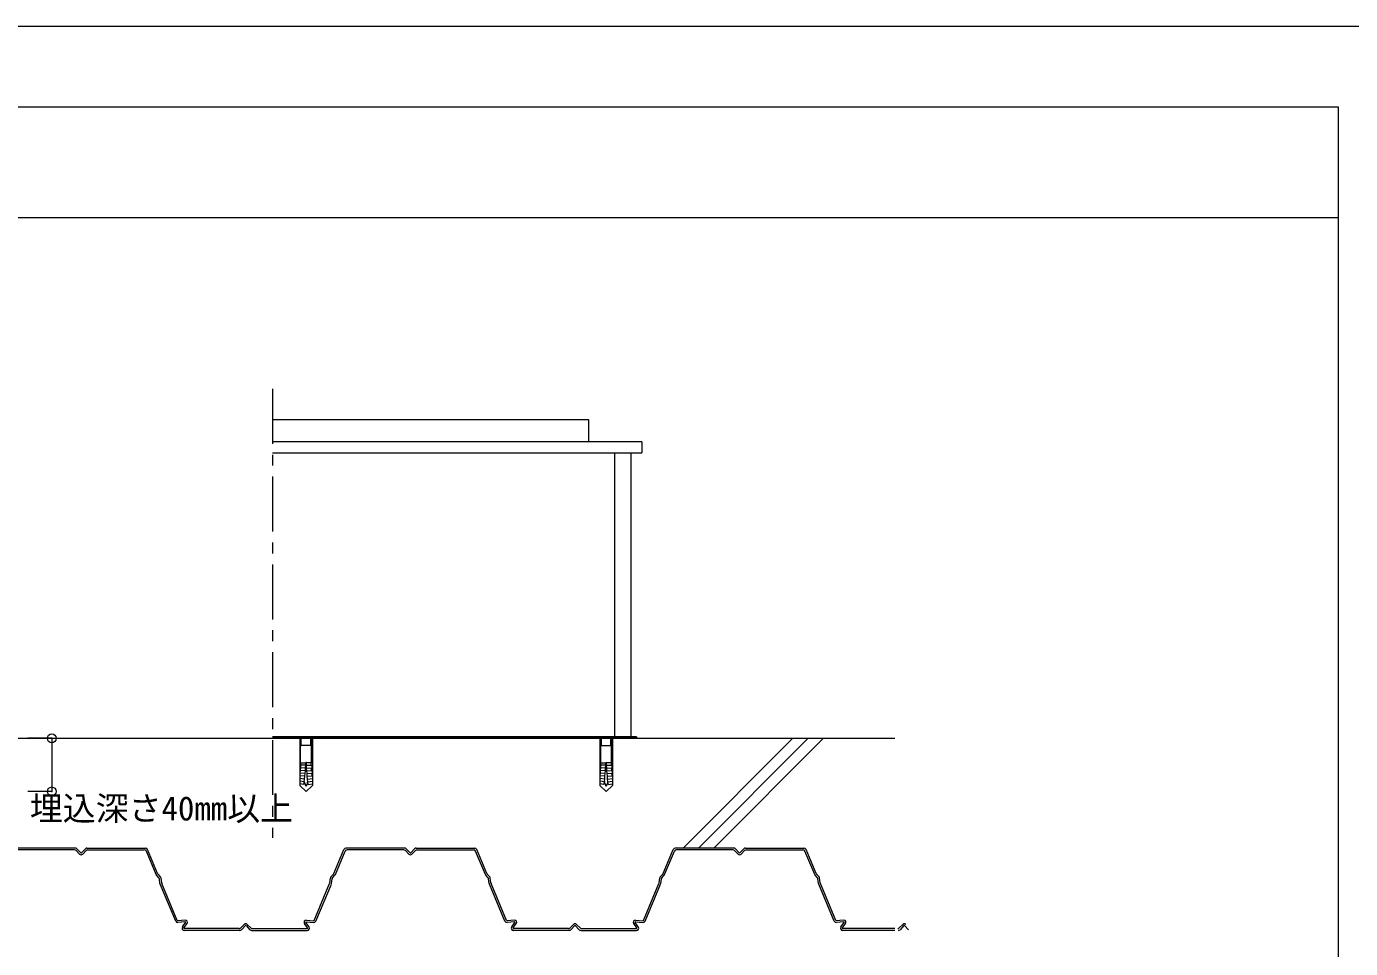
# Model space of a CAD drawing. Units: millimetres, scale not verified. Extents: x -2125 to 1875, y -1406 to 1354.
# Drawn here: x -1419 to -213, y 514 to 1354 of the extents above; entities that cross this region are included whole.
import ezdxf
from ezdxf.enums import TextEntityAlignment as Align

# ---------------------------------------------------------------- set-up
doc = ezdxf.new("R2010")
doc.units = ezdxf.units.MM
doc.header["$LTSCALE"] = 10
doc.header["$PDMODE"] = 32
doc.header["$PDSIZE"] = 8
doc.linetypes.add('CHAIN1', pattern=[8, 5, -1, 1, -1])
doc.layers.add('0-0', color=7, linetype='Continuous', lineweight=9)
doc.layers.add('1-0', color=4, linetype='Continuous', lineweight=9)
doc.styles.add('ＭＳ ゴシック', font='')
doc.styles.get('ＭＳ ゴシック').set_extended_font_data('MS Gothic')

msp = doc.modelspace()

# ---------------------------------------------------------------- linework, layer by layer
at = {"layer": '0-0', "linetype": 'CHAIN1'}
msp.add_line((-1194.82, 1024.39), (-1194.82, 615.37), dxfattribs=at)
at = {"layer": '0-0'}
for p, q in [((-908.16, 995.99), (-1194.82, 995.99)), ((-903.16, 975.99), (-1194.82, 975.99)), ((-1194.82, 965.99), (-858.16, 965.99)), ((-883.16, 965.99), (-883.16, 707.49)), ((-868.16, 965.99), (-868.16, 707.49)), ((-858.16, 975.99), (-858.16, 965.99)), ((-858.16, 975.99), (-858.16, 965.99)), ((-1641.78, 705.99), (-627.84, 705.99)), ((-1395.87, 705.99), (-1417.62, 705.99)), ((-1395.87, 705.99), (-1395.87, 657.65)), ((-863.16, 707.49), (-1194.82, 707.49)), ((-863.16, 705.99), (-1194.82, 705.99)), ((-1169.91, 705.99), (-1169.91, 662.96)), ((-1169.16, 683.61), (-1169.16, 705.99)), ((-1168.48, 699.59), (-1168.48, 705.99)), ((-1159.83, 699.59), (-1159.83, 705.99)), ((-1159.16, 683.61), (-1159.16, 705.99)), ((-1158.41, 705.99), (-1158.41, 662.96)), ((-896.51, 705.99), (-896.51, 662.96)), ((-895.76, 683.61), (-895.76, 705.99)), ((-895.08, 699.59), (-895.08, 705.99)), ((-886.43, 699.59), (-886.43, 705.99)), ((-885.76, 683.61), (-885.76, 705.99)), ((-885.01, 705.99), (-885.01, 662.96)), ((-863.16, 707.49), (-863.16, 705.99)), ((-720.64, 705.99), (-820.64, 605.99)), ((-706.62, 705.99), (-806.62, 605.99)), ((-692.6, 705.99), (-792.6, 605.99)), ((-1169.16, 698.91), (-1168.48, 699.59)), ((-1159.83, 699.59), (-1168.48, 699.59)), ((-1159.83, 699.59), (-1159.16, 698.91)), ((-895.08, 699.59), (-895.76, 698.91)), ((-895.08, 699.59), (-886.43, 699.59)), ((-885.76, 698.91), (-886.43, 699.59)), ((-1169.52, 676.74), (-1169.72, 674.3)), ((-1169.21, 677.02), (-1169.52, 676.74)), ((-1164.8, 676.39), (-1169.52, 676.74)), ((-1169.23, 681.62), (-1169.36, 679.18)), ((-1164.63, 678.9), (-1169.36, 679.18)), ((-1169.08, 678.86), (-1169.36, 679.18)), ((-1168.92, 681.91), (-1169.23, 681.62)), ((-1164.5, 681.41), (-1169.23, 681.62)), ((-1169.21, 677.02), (-1169.08, 678.86)), ((-1169.16, 683.61), (-1164.41, 683.61)), ((-1168.87, 683.31), (-1169.14, 683.61)), ((-1168.92, 681.91), (-1168.87, 683.31)), ((-1165, 673.89), (-1164.8, 676.39)), ((-1164.8, 676.39), (-1164.63, 678.9)), ((-1164.63, 678.9), (-1164.5, 681.41)), ((-1164.5, 681.41), (-1164.41, 683.91)), ((-1163.91, 683.91), (-1164.41, 683.91)), ((-1163.81, 681.41), (-1163.91, 683.91)), ((-1159.16, 683.61), (-1163.9, 683.61)), ((-1163.81, 681.41), (-1159.08, 681.62)), ((-1163.68, 678.9), (-1163.81, 681.41)), ((-1163.68, 678.9), (-1158.95, 679.18)), ((-1163.51, 676.39), (-1158.79, 676.74)), ((-1159.44, 683.31), (-1159.17, 683.61)), ((-1159.39, 681.91), (-1159.44, 683.31)), ((-1159.39, 681.91), (-1159.08, 681.62)), ((-1159.23, 678.86), (-1158.95, 679.18)), ((-1159.1, 677.02), (-1159.23, 678.86)), ((-1159.1, 677.02), (-1158.79, 676.74)), ((-1159.08, 681.62), (-1158.95, 679.18)), ((-1158.79, 676.74), (-1158.59, 674.3)), ((-896.12, 676.74), (-896.32, 674.3)), ((-895.81, 677.02), (-896.12, 676.74)), ((-891.4, 676.39), (-896.12, 676.74)), ((-895.83, 681.62), (-895.96, 679.18)), ((-895.68, 678.86), (-895.96, 679.18)), ((-891.23, 678.9), (-895.96, 679.18)), ((-895.52, 681.91), (-895.83, 681.62)), ((-891.1, 681.41), (-895.83, 681.62)), ((-895.81, 677.02), (-895.68, 678.86)), ((-895.76, 683.61), (-891.02, 683.61)), ((-895.47, 683.31), (-895.74, 683.61)), ((-895.52, 681.91), (-895.47, 683.31)), ((-891.23, 678.9), (-891.1, 681.41)), ((-891.1, 681.41), (-891.01, 683.91)), ((-891.01, 683.91), (-890.51, 683.91)), ((-890.41, 681.41), (-890.51, 683.91)), ((-885.76, 683.61), (-890.5, 683.61)), ((-890.41, 681.41), (-885.68, 681.62)), ((-890.28, 678.9), (-890.41, 681.41)), ((-890.28, 678.9), (-885.55, 679.18)), ((-890.11, 676.39), (-890.28, 678.9)), ((-890.11, 676.39), (-885.39, 676.74)), ((-889.91, 673.89), (-890.11, 676.39)), ((-886.04, 683.31), (-885.77, 683.61)), ((-885.99, 681.91), (-886.04, 683.31)), ((-885.99, 681.91), (-885.68, 681.62)), ((-885.83, 678.86), (-885.55, 679.18)), ((-885.71, 677.02), (-885.83, 678.86)), ((-885.71, 677.02), (-885.39, 676.74)), ((-885.68, 681.62), (-885.55, 679.18)), ((-885.39, 676.74), (-885.19, 674.3)), ((-1169.62, 672.14), (-1169.91, 671.9)), ((-1165.24, 671.39), (-1169.91, 671.86)), ((-1165.51, 668.89), (-1169.91, 669.4)), ((-1165.81, 666.4), (-1169.91, 666.93)), ((-1166.16, 663.91), (-1169.91, 664.45)), ((-1165, 673.89), (-1169.72, 674.3)), ((-1169.45, 673.98), (-1169.72, 674.3)), ((-1169.62, 672.14), (-1169.45, 673.98)), ((-1166.16, 663.91), (-1165.81, 666.4)), ((-1165.81, 666.4), (-1165.51, 668.89)), ((-1165.51, 668.89), (-1165.24, 671.39)), ((-1165.24, 671.39), (-1165, 673.89)), ((-1163.31, 673.89), (-1158.59, 674.3)), ((-1163.07, 671.39), (-1158.41, 671.86)), ((-1162.8, 668.89), (-1163.07, 671.39)), ((-1162.8, 668.89), (-1158.41, 669.4)), ((-1162.5, 666.4), (-1162.8, 668.89)), ((-1162.5, 666.4), (-1158.41, 666.93)), ((-1162.16, 663.91), (-1162.5, 666.4)), ((-1162.16, 663.91), (-1158.41, 664.45)), ((-1158.86, 673.98), (-1158.59, 674.3)), ((-1158.69, 672.14), (-1158.86, 673.98)), ((-1158.69, 672.14), (-1158.41, 671.9)), ((-896.22, 672.14), (-896.51, 671.9)), ((-891.84, 671.39), (-896.51, 671.86)), ((-892.11, 668.89), (-896.51, 669.4)), ((-892.41, 666.4), (-896.51, 666.93)), ((-892.76, 663.91), (-896.51, 664.45)), ((-896.05, 673.98), (-896.32, 674.3)), ((-891.6, 673.89), (-896.32, 674.3)), ((-896.22, 672.14), (-896.05, 673.98)), ((-892.76, 663.91), (-892.41, 666.4)), ((-892.41, 666.4), (-892.11, 668.89)), ((-892.11, 668.89), (-891.84, 671.39)), ((-889.91, 673.89), (-885.19, 674.3)), ((-889.67, 671.39), (-889.91, 673.89)), ((-889.67, 671.39), (-885.01, 671.86)), ((-889.4, 668.89), (-889.67, 671.39)), ((-889.4, 668.89), (-885.01, 669.4)), ((-889.1, 666.4), (-889.4, 668.89)), ((-889.1, 666.4), (-885.01, 666.93)), ((-888.76, 663.91), (-889.1, 666.4)), ((-888.76, 663.91), (-885.01, 664.45)), ((-885.46, 673.98), (-885.19, 674.3)), ((-885.29, 672.14), (-885.46, 673.98)), ((-885.29, 672.14), (-885.01, 671.9)), ((-1395.87, 657.65), (-1417.62, 657.65)), ((-1169.91, 662.96), (-1164.16, 657.65)), ((-1158.41, 662.96), (-1164.16, 657.65)), ((-896.51, 662.96), (-890.76, 657.65)), ((-885.01, 662.96), (-890.76, 657.65)), ((-1374.45, 605.99), (-1427.81, 605.99)), ((-1375.13, 604.39), (-1426.75, 604.39)), ((-1373.69, 603.78), (-1370.58, 600.55)), ((-1369.43, 601.66), (-1373.01, 605.38)), ((-1368.85, 601.66), (-1365.27, 605.38)), ((-1364.59, 603.78), (-1367.7, 600.55)), ((-1363.83, 605.99), (-1310.47, 605.99)), ((-1363.15, 604.39), (-1311.53, 604.39)), ((-1300.79, 581.95), (-1309.69, 603.16)), ((-1299.42, 582.82), (-1308.63, 604.76)), ((-1138.86, 582.82), (-1129.65, 604.76)), ((-1137.49, 581.95), (-1128.59, 603.16)), ((-1074.45, 605.99), (-1127.81, 605.99)), ((-1075.13, 604.39), (-1126.75, 604.39)), ((-1073.69, 603.78), (-1070.58, 600.55)), ((-1069.43, 601.66), (-1073.01, 605.38)), ((-1068.85, 601.66), (-1065.27, 605.38)), ((-1064.59, 603.78), (-1067.7, 600.55)), ((-1063.83, 605.99), (-1010.47, 605.99)), ((-1063.15, 604.39), (-1011.53, 604.39)), ((-1000.79, 581.95), (-1009.69, 603.16)), ((-999.42, 582.82), (-1008.63, 604.76)), ((-838.86, 582.82), (-829.65, 604.76)), ((-837.49, 581.95), (-828.59, 603.16)), ((-774.45, 605.99), (-827.81, 605.99)), ((-775.13, 604.39), (-826.75, 604.39)), ((-773.69, 603.78), (-770.58, 600.55)), ((-769.43, 601.66), (-773.01, 605.38)), ((-768.85, 601.66), (-765.27, 605.38)), ((-764.59, 603.78), (-767.7, 600.55)), ((-763.83, 605.99), (-710.47, 605.99)), ((-763.15, 604.39), (-711.53, 604.39)), ((-700.79, 581.95), (-709.69, 603.16)), ((-699.42, 582.82), (-708.63, 604.76)), ((-1298.32, 579.03), (-1300.43, 581.39)), ((-1296.79, 579.72), (-1299.06, 582.26)), ((-1141.49, 579.72), (-1139.22, 582.26)), ((-1139.96, 579.03), (-1137.85, 581.39)), ((-998.32, 579.03), (-1000.43, 581.39)), ((-996.79, 579.72), (-999.06, 582.26)), ((-841.49, 579.72), (-839.22, 582.26)), ((-839.96, 579.03), (-837.85, 581.39)), ((-698.32, 579.03), (-700.43, 581.39)), ((-696.79, 579.72), (-699.06, 582.26)), ((-1297.28, 573.79), (-1297.82, 577.95)), ((-1282.96, 539.48), (-1297.14, 573.27)), ((-1295.72, 574.21), (-1296.3, 578.65)), ((-1281.49, 540.1), (-1295.59, 573.69)), ((-1156.79, 540.1), (-1142.69, 573.69)), ((-1155.32, 539.48), (-1141.14, 573.27)), ((-1142.55, 574.21), (-1141.98, 578.65)), ((-1141, 573.79), (-1140.46, 577.95)), ((-997.28, 573.79), (-997.82, 577.95)), ((-982.96, 539.48), (-997.14, 573.27)), ((-995.72, 574.21), (-996.3, 578.65)), ((-981.49, 540.1), (-995.59, 573.69)), ((-856.79, 540.1), (-842.69, 573.69)), ((-855.32, 539.48), (-841.14, 573.27)), ((-842.55, 574.21), (-841.98, 578.65)), ((-841, 573.79), (-840.46, 577.95)), ((-697.28, 573.79), (-697.82, 577.95)), ((-682.96, 539.48), (-697.14, 573.27)), ((-695.72, 574.21), (-696.3, 578.65)), ((-681.49, 540.1), (-695.59, 573.69)), ((-1274.4, 540.33), (-1281.09, 539.85)), ((-1274.28, 538.74), (-1280.98, 538.26)), ((-1276.81, 534.17), (-1273.93, 538.1)), ((-1275.52, 533.22), (-1272.64, 537.16)), ((-1225.13, 532.59), (-1275.2, 532.59)), ((-1224.45, 530.99), (-1275.2, 530.99)), ((-1223.69, 533.2), (-1220.58, 536.43)), ((-1219.43, 535.32), (-1223.01, 531.6)), ((-1219.43, 535.32), (-1223.01, 531.6)), ((-1218.85, 535.32), (-1215.27, 531.6)), ((-1218.85, 535.32), (-1215.27, 531.6)), ((-1214.59, 533.2), (-1217.7, 536.43)), ((-1213.83, 530.99), (-1163.08, 530.99)), ((-1213.15, 532.59), (-1163.08, 532.59)), ((-1162.76, 533.22), (-1165.64, 537.16)), ((-1161.47, 534.17), (-1164.35, 538.1)), ((-1164, 538.74), (-1157.3, 538.26)), ((-1163.88, 540.33), (-1157.19, 539.85)), ((-974.4, 540.33), (-981.09, 539.85)), ((-974.28, 538.74), (-980.98, 538.26)), ((-976.81, 534.17), (-973.93, 538.1)), ((-975.52, 533.22), (-972.64, 537.16)), ((-925.13, 532.59), (-975.2, 532.59)), ((-924.45, 530.99), (-975.2, 530.99)), ((-923.69, 533.2), (-920.58, 536.43)), ((-923.69, 533.2), (-920.58, 536.43)), ((-919.43, 535.32), (-923.01, 531.6)), ((-919.43, 535.32), (-923.01, 531.6)), ((-918.85, 535.32), (-915.27, 531.6)), ((-918.85, 535.32), (-915.27, 531.6)), ((-914.59, 533.2), (-917.7, 536.43)), ((-914.59, 533.2), (-917.7, 536.43)), ((-913.83, 530.99), (-863.08, 530.99)), ((-913.15, 532.59), (-863.08, 532.59)), ((-862.76, 533.22), (-865.64, 537.16)), ((-861.47, 534.17), (-864.35, 538.1)), ((-864, 538.74), (-857.3, 538.26)), ((-863.88, 540.33), (-857.19, 539.85)), ((-674.4, 540.33), (-681.09, 539.85)), ((-674.28, 538.74), (-680.98, 538.26)), ((-676.81, 534.17), (-673.93, 538.1)), ((-675.52, 533.22), (-672.64, 537.16)), ((-627.84, 532.59), (-675.2, 532.59)), ((-627.84, 530.99), (-675.2, 530.99)), ((-623.69, 533.2), (-620.58, 536.43)), ((-619.43, 535.32), (-623.01, 531.6)), ((-618.85, 535.32), (-615.27, 531.6))]:
    msp.add_line(p, q, dxfattribs=at)
for points in [[(1874.57, -1405.51), (1874.57, 1354.49), (-2125.43, 1354.49), (-2125.43, -1405.51)], [(-858.16, 975.99), (-906.66, 975.99), (-906.66, 995.99), (-908.16, 995.99)], [(-1163.07, 671.39), (-1163.31, 673.89), (-1163.51, 676.39), (-1163.68, 678.9)], [(-891.84, 671.39), (-891.6, 673.89), (-891.4, 676.39), (-891.23, 678.9)]]:
    msp.add_lwpolyline(points, dxfattribs=at)
for centre, radius, start, end in [((-1152.62, 668.64), 13.3, 188.441, 205.72), ((-1175.69, 668.64), 13.3, 334.28, 351.559), ((-879.22, 668.64), 13.3, 188.441, 205.72), ((-902.29, 668.64), 13.3, 334.28, 351.559), ((-1164.16, 663.08), 0.5, 205.72, 334.28), ((-890.76, 663.08), 0.5, 205.72, 334.28), ((-1375.13, 602.39), 2, 43.93909, 90), ((-1375.13, 602.39), 2, 43.93909, 90), ((-1374.45, 603.99), 2, 43.93909, 90), ((-1374.45, 603.99), 2, 43.93909, 90), ((-1363.83, 603.99), 2, 90, 136.06091), ((-1363.83, 603.99), 2, 90, 136.06091), ((-1363.15, 602.39), 2, 90, 136.06091), ((-1363.15, 602.39), 2, 90, 136.06091), ((-1311.53, 602.39), 2, 22.7674, 90), ((-1310.47, 603.99), 2, 22.7674, 90), ((-1127.81, 603.99), 2, 90, 157.2326), ((-1126.75, 602.39), 2, 90, 157.2326), ((-1075.13, 602.39), 2, 43.93909, 90), ((-1075.13, 602.39), 2, 43.93909, 90), ((-1074.45, 603.99), 2, 43.93909, 90), ((-1074.45, 603.99), 2, 43.93909, 90), ((-1063.83, 603.99), 2, 90, 136.06091), ((-1063.83, 603.99), 2, 90, 136.06091), ((-1063.15, 602.39), 2, 90, 136.06091), ((-1063.15, 602.39), 2, 90, 136.06091), ((-1011.53, 602.39), 2, 22.7674, 90), ((-1010.47, 603.99), 2, 22.7674, 90), ((-827.81, 603.99), 2, 90, 157.2326), ((-826.75, 602.39), 2, 90, 157.2326), ((-775.13, 602.39), 2, 43.93909, 90), ((-775.13, 602.39), 2, 43.93909, 90), ((-774.45, 603.99), 2, 43.93909, 90), ((-774.45, 603.99), 2, 43.93909, 90), ((-763.83, 603.99), 2, 90, 136.06091), ((-763.83, 603.99), 2, 90, 136.06091), ((-763.15, 602.39), 2, 90, 136.06091), ((-763.15, 602.39), 2, 90, 136.06091), ((-711.53, 602.39), 2, 22.7674, 90), ((-710.47, 603.99), 2, 22.7674, 90), ((-1369.14, 601.93), 2, 223.93909, 270), ((-1369.14, 601.93), 0.4, 223.93909, 270), ((-1369.14, 601.93), 0.4, 270, 316.06091), ((-1369.14, 601.93), 2, 270, 316.06091), ((-1069.14, 601.93), 2, 223.93909, 270), ((-1069.14, 601.93), 0.4, 223.93909, 270), ((-1069.14, 601.93), 0.4, 270, 316.06091), ((-1069.14, 601.93), 2, 270, 316.06091), ((-769.14, 601.93), 2, 223.93909, 270), ((-769.14, 601.93), 0.4, 223.93909, 270), ((-769.14, 601.93), 0.4, 270, 316.06091), ((-769.14, 601.93), 2, 270, 316.06091), ((-1298.94, 582.73), 2, 202.7674, 221.82017), ((-1297.57, 583.59), 2, 202.7674, 221.82017), ((-1299.81, 577.69), 2, 7.38604, 41.82017), ((-1298.28, 578.39), 2, 7.38604, 41.82017), ((-1140, 578.39), 2, 138.17983, 172.61396), ((-1138.47, 577.69), 2, 138.17983, 172.61396), ((-1140.71, 583.59), 2, 318.17983, 337.2326), ((-1139.34, 582.73), 2, 318.17983, 337.2326), ((-998.94, 582.73), 2, 202.7674, 221.82017), ((-997.57, 583.59), 2, 202.7674, 221.82017), ((-999.81, 577.69), 2, 7.38604, 41.82017), ((-998.28, 578.39), 2, 7.38604, 41.82017), ((-840, 578.39), 2, 138.17983, 172.61396), ((-838.47, 577.69), 2, 138.17983, 172.61396), ((-840.71, 583.59), 2, 318.17983, 337.2326), ((-839.34, 582.73), 2, 318.17983, 337.2326), ((-698.94, 582.73), 2, 202.7674, 221.82017), ((-697.57, 583.59), 2, 202.7674, 221.82017), ((-699.81, 577.69), 2, 7.38604, 41.82017), ((-698.28, 578.39), 2, 7.38604, 41.82017), ((-1295.3, 574.05), 2, 187.38604, 202.7674), ((-1293.74, 574.47), 2, 187.38604, 202.7674), ((-1144.54, 574.47), 2, 337.2326, 352.61396), ((-1142.98, 574.05), 2, 337.2326, 352.61396), ((-995.3, 574.05), 2, 187.38604, 202.7674), ((-993.74, 574.47), 2, 187.38604, 202.7674), ((-844.54, 574.47), 2, 337.2326, 352.61396), ((-842.98, 574.05), 2, 337.2326, 352.61396), ((-695.3, 574.05), 2, 187.38604, 202.7674), ((-693.74, 574.47), 2, 187.38604, 202.7674), ((-1281.12, 540.25), 2, 202.7674, 274.08562), ((-1281.12, 540.25), 0.4, 202.7674, 274.08562), ((-1275.2, 532.99), 2, 143.78654, 270), ((-1275.2, 532.99), 0.4, 143.78654, 270), ((-1274.25, 538.34), 2, 323.78654, 94.08562), ((-1274.25, 538.34), 0.4, 323.78654, 94.08562), ((-1225.13, 534.59), 2, 270, 316.06091), ((-1225.13, 534.59), 2, 270, 316.06091), ((-1224.45, 532.99), 2, 270, 316.06091), ((-1224.45, 532.99), 2, 270, 316.06091), ((-1219.14, 535.04), 2, 90, 136.06091), ((-1219.14, 535.04), 2, 90, 136.06091), ((-1219.14, 535.04), 0.4, 90, 136.06091), ((-1219.14, 535.04), 0.4, 90, 136.06091), ((-1219.14, 535.04), 2, 43.93909, 90), ((-1219.14, 535.04), 2, 43.93909, 90), ((-1213.83, 532.99), 2, 223.93909, 270), ((-1213.83, 532.99), 2, 223.93909, 270), ((-1213.15, 534.59), 2, 223.93909, 270), ((-1213.15, 534.59), 2, 223.93909, 270), ((-1164.03, 538.34), 2, 85.91438, 216.21346), ((-1164.03, 538.34), 0.4, 85.91438, 216.21346), ((-1163.08, 532.99), 2, 270, 36.21346), ((-1163.08, 532.99), 0.4, 270, 36.21346), ((-1157.16, 540.25), 2, 265.91438, 337.2326), ((-1157.16, 540.25), 0.4, 265.91438, 337.2326), ((-981.12, 540.25), 2, 202.7674, 274.08562), ((-981.12, 540.25), 0.4, 202.7674, 274.08562), ((-975.2, 532.99), 2, 143.78654, 270), ((-975.2, 532.99), 0.4, 143.78654, 270), ((-974.25, 538.34), 2, 323.78654, 94.08562), ((-974.25, 538.34), 0.4, 323.78654, 94.08562), ((-925.13, 534.59), 2, 270, 316.06091), ((-925.13, 534.59), 2, 270, 316.06091), ((-925.13, 534.59), 2, 270, 316.06091), ((-925.13, 534.59), 2, 270, 316.06091), ((-924.45, 532.99), 2, 270, 316.06091), ((-924.45, 532.99), 2, 270, 316.06091), ((-924.45, 532.99), 2, 270, 316.06091), ((-924.45, 532.99), 2, 270, 316.06091), ((-919.14, 535.04), 2, 90, 136.06091), ((-919.14, 535.04), 2, 90, 136.06091), ((-919.14, 535.04), 0.4, 90, 136.06091), ((-919.14, 535.04), 0.4, 90, 136.06091), ((-919.14, 535.04), 2, 43.93909, 90), ((-919.14, 535.04), 2, 43.93909, 90), ((-919.14, 535.04), 0.4, 43.93909, 90), ((-919.14, 535.04), 0.4, 43.93909, 90), ((-913.83, 532.99), 2, 223.93909, 270), ((-913.83, 532.99), 2, 223.93909, 270), ((-913.83, 532.99), 2, 223.93909, 270), ((-913.83, 532.99), 2, 223.93909, 270), ((-913.15, 534.59), 2, 223.93909, 270), ((-913.15, 534.59), 2, 223.93909, 270), ((-913.15, 534.59), 2, 223.93909, 270), ((-913.15, 534.59), 2, 223.93909, 270), ((-864.03, 538.34), 2, 85.91438, 216.21346), ((-864.03, 538.34), 0.4, 85.91438, 216.21346), ((-863.08, 532.99), 2, 270, 36.21346), ((-863.08, 532.99), 0.4, 270, 36.21346), ((-857.16, 540.25), 2, 265.91438, 337.2326), ((-857.16, 540.25), 0.4, 265.91438, 337.2326), ((-681.12, 540.25), 2, 202.7674, 274.08562), ((-681.12, 540.25), 0.4, 202.7674, 274.08562), ((-675.2, 532.99), 2, 143.78654, 270), ((-675.2, 532.99), 0.4, 143.78654, 270), ((-674.25, 538.34), 2, 323.78654, 94.08562), ((-674.25, 538.34), 0.4, 323.78654, 94.08562), ((-625.13, 534.59), 2, 270, 316.06091), ((-625.13, 534.59), 2, 270, 316.06091), ((-624.45, 532.99), 2, 270, 316.06091), ((-624.45, 532.99), 2, 270, 316.06091), ((-619.14, 535.04), 2, 90, 136.06091), ((-619.14, 535.04), 0.4, 90, 136.06091), ((-619.14, 535.04), 2, 43.93909, 90), ((-619.14, 535.04), 0.4, 43.93909, 90)]:
    msp.add_arc(centre, radius, start, end, dxfattribs=at)
for p in [(-1395.87, 705.99), (-1395.87, 657.65)]:
    msp.add_point(p, dxfattribs=at)
at = {"layer": '1-0'}
for p, q in [((-1969.1, 1281.38), (-223.78, 1281.38)), ((-223.78, 1281.38), (-223.78, 1180.5)), ((-223.78, 1180.5), (-223.78, -1173.5))]:
    msp.add_line(p, q, dxfattribs=at)
msp.add_lwpolyline([(-1969.1, 1281.38), (-1969.1, 1180.5), (-223.78, 1180.5)], dxfattribs=at)

# ---------------------------------------------------------------- texts
at = {"layer": '0-0', "style": 'ＭＳ ゴシック'}
msp.add_text('埋込深さ40mm以上', height=21.99, dxfattribs=at).set_placement((-1415.81, 624.56), align=Align.BOTTOM_LEFT)

doc.saveas('drawing.dxf')
